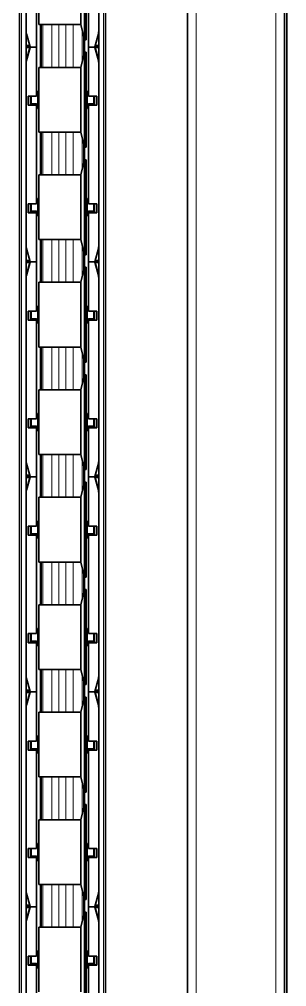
# Model space of a CAD drawing. Header units: inches. Extents: x 185496 to 352137, y 107182 to 179410.
# Drawn here: x 236297.7 to 236421.7, y 164242.8 to 164691.1 of the extents above; entities that cross this region are included whole.
import ezdxf

# ---------------------------------------------------------------- set-up
doc = ezdxf.new("R2010")
doc.units = ezdxf.units.IN
doc.header["$MEASUREMENT"] = 0

# ---------------------------------------------------------------- blocks, each defined once
blk = doc.blocks.new('liaojia')
at = {"color": 7, "lineweight": 35}
for p, q in [((799085.27, -280753.72), (799085.27, -279353.72)), ((799086.27, -280753.72), (799086.27, -279353.72)), ((799131.27, -280708.72), (799131.27, -279448.77)), ((799169.27, -280642.43), (799169.27, -279446.99)), ((799209.27, -280642.43), (799209.27, -279446.99)), ((799169.27, -280642.59), (799169.27, -279449.31)), ((799172.47, -280642.36), (799172.47, -279465.13))]:
    blk.add_line(p, q, dxfattribs=at)
at = {"color": 7, "lineweight": 13}
for p, q in [((799090.27, -280708.72), (799090.27, -279444.77)), ((799127.27, -280708.72), (799127.27, -279448.77)), ((799206.27, -280642.34), (799206.27, -279446.91)), ((799208.27, -280642.34), (799208.27, -279446.91)), ((799170.27, -280642.34), (799170.27, -279465.13)), ((799172.27, -280642.34), (799172.27, -279465.13))]:
    blk.add_line(p, q, dxfattribs=at)
at = {"color": 7, "lineweight": 35, "ltscale": 0.212965}
for p, q in [((799172.47, -279752.99), (799172.47, -279838.17)), ((799206.07, -279838.17), (799206.07, -279752.99)), ((799172.47, -279852.6), (799172.47, -279937.79)), ((799206.07, -279937.79), (799206.07, -279852.6)), ((799172.47, -279952.22), (799172.47, -280037.41)), ((799206.07, -280037.41), (799206.07, -279952.22)), ((799172.47, -280051.84), (799172.47, -280137.03)), ((799206.07, -280137.03), (799206.07, -280051.84)), ((799172.47, -280151.46), (799172.47, -280236.65)), ((799206.07, -280236.65), (799206.07, -280151.46)), ((799172.47, -280251.08), (799172.47, -280336.27)), ((799206.07, -280336.27), (799206.07, -280251.08))]:
    blk.add_line(p, q, dxfattribs=at)
at = {"color": 7, "lineweight": 35, "ltscale": 0.114064}
for p, q in [((799177.27, -279772.77), (799177.27, -279818.39)), ((799201.27, -279818.39), (799201.27, -279772.77)), ((799177.27, -279872.38), (799177.27, -279918.01)), ((799201.27, -279918.01), (799201.27, -279872.38)), ((799177.27, -279972), (799177.27, -280017.63)), ((799201.27, -280017.63), (799201.27, -279972)), ((799177.27, -280071.62), (799177.27, -280117.25)), ((799201.27, -280117.25), (799201.27, -280071.62)), ((799177.27, -280171.24), (799177.27, -280216.87)), ((799201.27, -280216.87), (799201.27, -280171.24))]:
    blk.add_line(p, q, dxfattribs=at)
at = {"color": 7, "lineweight": 35, "ltscale": 0.050206}
for p, q in [((799178.27, -279798.96), (799178.27, -279819.04)), ((799179.07, -279798.96), (799179.07, -279819.04)), ((799178.27, -279848.77), (799178.27, -279868.85)), ((799179.07, -279848.77), (799179.07, -279868.85)), ((799178.27, -279898.58), (799178.27, -279918.66)), ((799179.07, -279898.58), (799179.07, -279918.66)), ((799178.27, -279948.39), (799178.27, -279968.47)), ((799179.07, -279948.39), (799179.07, -279968.47)), ((799178.27, -279998.2), (799178.27, -280018.28)), ((799179.07, -279998.2), (799179.07, -280018.28)), ((799178.27, -280097.82), (799178.27, -280117.9)), ((799179.07, -280097.82), (799179.07, -280117.9)), ((799178.27, -280197.44), (799178.27, -280217.52)), ((799179.07, -280197.44), (799179.07, -280217.52))]:
    blk.add_line(p, q, dxfattribs=at)
at = {"color": 7, "lineweight": 35, "ltscale": 0.034232}
for p, q in [((799180.82, -279805.96), (799180.82, -279819.65)), ((799200.27, -279819.65), (799200.27, -279805.96)), ((799180.82, -279855.77), (799180.82, -279869.46)), ((799200.27, -279869.46), (799200.27, -279855.77)), ((799180.82, -279905.58), (799180.82, -279919.27)), ((799200.27, -279919.27), (799200.27, -279905.58)), ((799180.82, -279955.39), (799180.82, -279969.08)), ((799200.27, -279955.39), (799200.27, -279969.08)), ((799180.82, -280005.2), (799180.82, -280018.89)), ((799200.27, -280005.2), (799200.27, -280018.89)), ((799180.82, -280055.01), (799180.82, -280068.7)), ((799200.27, -280055.01), (799200.27, -280068.7)), ((799180.82, -280104.82), (799180.82, -280118.51)), ((799200.27, -280104.82), (799200.27, -280118.51)), ((799180.82, -280154.63), (799180.82, -280168.32)), ((799200.27, -280154.63), (799200.27, -280168.32)), ((799180.82, -280204.44), (799180.82, -280218.13)), ((799200.27, -280204.44), (799200.27, -280218.13)), ((799180.82, -280254.25), (799180.82, -280267.94)), ((799200.27, -280254.25), (799200.27, -280267.94))]:
    blk.add_line(p, q, dxfattribs=at)
at = {"color": 7, "lineweight": 35, "ltscale": 0.01046}
for p, q in [((799173.31, -279822.57), (799173.31, -279818.39)), ((799205.24, -279818.39), (799205.24, -279822.57)), ((799173.31, -279872.38), (799173.31, -279868.2)), ((799205.24, -279868.2), (799205.24, -279872.38)), ((799173.31, -279922.19), (799173.31, -279918.01)), ((799205.24, -279918.01), (799205.24, -279922.19)), ((799173.31, -279972), (799173.31, -279967.82)), ((799205.24, -279967.82), (799205.24, -279972)), ((799173.31, -280021.81), (799173.31, -280017.63)), ((799205.24, -280017.63), (799205.24, -280021.81)), ((799173.31, -280071.62), (799173.31, -280067.44)), ((799205.24, -280067.44), (799205.24, -280071.62)), ((799173.31, -280121.43), (799173.31, -280117.25)), ((799205.24, -280117.25), (799205.24, -280121.43)), ((799173.31, -280171.24), (799173.31, -280167.06)), ((799205.24, -280167.06), (799205.24, -280171.24)), ((799173.31, -280221.05), (799173.31, -280216.87)), ((799205.24, -280216.87), (799205.24, -280221.05))]:
    blk.add_line(p, q, dxfattribs=at)
at = {"color": 7, "lineweight": 35, "ltscale": 0.009914}
for p, q in [((799173.31, -279818.39), (799177.27, -279818.39)), ((799201.27, -279818.39), (799205.24, -279818.39)), ((799177.27, -279822.57), (799173.31, -279822.57)), ((799205.24, -279822.57), (799201.27, -279822.57)), ((799173.31, -279868.2), (799177.27, -279868.2)), ((799201.27, -279868.2), (799205.24, -279868.2)), ((799177.27, -279872.38), (799173.31, -279872.38)), ((799205.24, -279872.38), (799201.27, -279872.38)), ((799173.31, -279918.01), (799177.27, -279918.01)), ((799201.27, -279918.01), (799205.24, -279918.01)), ((799177.27, -279922.19), (799173.31, -279922.19)), ((799205.24, -279922.19), (799201.27, -279922.19)), ((799173.31, -279967.82), (799177.27, -279967.82)), ((799201.27, -279967.82), (799205.24, -279967.82)), ((799177.27, -279972), (799173.31, -279972)), ((799205.24, -279972), (799201.27, -279972)), ((799173.31, -280017.63), (799177.27, -280017.63)), ((799201.27, -280017.63), (799205.24, -280017.63)), ((799177.27, -280021.81), (799173.31, -280021.81)), ((799205.24, -280021.81), (799201.27, -280021.81)), ((799173.31, -280067.44), (799177.27, -280067.44)), ((799201.27, -280067.44), (799205.24, -280067.44)), ((799177.27, -280071.62), (799173.31, -280071.62)), ((799205.24, -280071.62), (799201.27, -280071.62)), ((799173.31, -280117.25), (799177.27, -280117.25)), ((799177.27, -280121.43), (799173.31, -280121.43)), ((799201.27, -280117.25), (799205.24, -280117.25)), ((799205.24, -280121.43), (799201.27, -280121.43)), ((799173.31, -280167.06), (799177.27, -280167.06)), ((799201.27, -280167.06), (799205.24, -280167.06)), ((799177.27, -280171.24), (799173.31, -280171.24)), ((799205.24, -280171.24), (799201.27, -280171.24)), ((799173.31, -280216.87), (799177.27, -280216.87)), ((799201.27, -280216.87), (799205.24, -280216.87)), ((799177.27, -280221.05), (799173.31, -280221.05)), ((799205.24, -280221.05), (799201.27, -280221.05))]:
    blk.add_line(p, q, dxfattribs=at)
at = {"color": 7, "lineweight": 35, "ltscale": 0.002965}
for p, q in [((799174.47, -279818.61), (799173.31, -279818.39)), ((799205.24, -279818.39), (799204.07, -279818.61)), ((799174.47, -279868.42), (799173.31, -279868.2)), ((799205.24, -279868.2), (799204.07, -279868.42)), ((799174.47, -279918.23), (799173.31, -279918.01)), ((799205.24, -279918.01), (799204.07, -279918.23)), ((799174.47, -279968.04), (799173.31, -279967.82)), ((799205.24, -279967.82), (799204.07, -279968.04)), ((799174.47, -280017.85), (799173.31, -280017.63)), ((799205.24, -280017.63), (799204.07, -280017.85)), ((799174.47, -280067.66), (799173.31, -280067.44)), ((799205.24, -280067.44), (799204.07, -280067.66)), ((799174.47, -280117.47), (799173.31, -280117.25)), ((799205.24, -280117.25), (799204.07, -280117.47)), ((799174.47, -280167.28), (799173.31, -280167.06)), ((799205.24, -280167.06), (799204.07, -280167.28)), ((799174.47, -280217.09), (799173.31, -280216.87)), ((799205.24, -280216.87), (799204.07, -280217.09))]:
    blk.add_line(p, q, dxfattribs=at)
at = {"color": 7, "lineweight": 35, "ltscale": 0.009915}
for p, q in [((799174.47, -279818.61), (799174.47, -279822.57)), ((799204.07, -279822.57), (799204.07, -279818.61)), ((799174.47, -279872.38), (799174.47, -279868.42)), ((799204.07, -279868.42), (799204.07, -279872.38)), ((799174.47, -279918.23), (799174.47, -279922.19)), ((799204.07, -279922.19), (799204.07, -279918.23)), ((799174.47, -279972), (799174.47, -279968.04)), ((799204.07, -279968.04), (799204.07, -279972)), ((799174.47, -280017.85), (799174.47, -280021.81)), ((799204.07, -280021.81), (799204.07, -280017.85)), ((799174.47, -280071.62), (799174.47, -280067.66)), ((799204.07, -280067.66), (799204.07, -280071.62)), ((799174.47, -280117.47), (799174.47, -280121.43)), ((799204.07, -280121.43), (799204.07, -280117.47)), ((799174.47, -280171.24), (799174.47, -280167.28)), ((799204.07, -280167.28), (799204.07, -280171.24)), ((799174.47, -280217.09), (799174.47, -280221.05)), ((799204.07, -280221.05), (799204.07, -280217.09))]:
    blk.add_line(p, q, dxfattribs=at)
at = {"color": 7, "lineweight": 35, "ltscale": 0.007}
for p, q in [((799174.47, -279818.61), (799177.27, -279818.61)), ((799201.27, -279818.61), (799204.07, -279818.61)), ((799174.47, -279868.42), (799177.27, -279868.42)), ((799204.07, -279868.42), (799201.27, -279868.42)), ((799174.47, -279918.23), (799177.27, -279918.23)), ((799201.27, -279918.23), (799204.07, -279918.23)), ((799174.47, -279968.04), (799177.27, -279968.04)), ((799204.07, -279968.04), (799201.27, -279968.04)), ((799174.47, -280017.85), (799177.27, -280017.85)), ((799201.27, -280017.85), (799204.07, -280017.85)), ((799174.47, -280067.66), (799177.27, -280067.66)), ((799204.07, -280067.66), (799201.27, -280067.66)), ((799174.47, -280117.47), (799177.27, -280117.47)), ((799201.27, -280117.47), (799204.07, -280117.47)), ((799174.47, -280167.28), (799177.27, -280167.28)), ((799204.07, -280167.28), (799201.27, -280167.28)), ((799174.47, -280217.09), (799177.27, -280217.09)), ((799201.27, -280217.09), (799204.07, -280217.09))]:
    blk.add_line(p, q, dxfattribs=at)
at = {"color": 7, "lineweight": 35, "ltscale": 0.000749969}
for p, q in [((799174.77, -279819.07), (799174.47, -279819.07)), ((799204.07, -279819.07), (799203.77, -279819.07)), ((799174.47, -279868.88), (799174.77, -279868.88)), ((799203.77, -279868.88), (799204.07, -279868.88)), ((799174.77, -279918.69), (799174.47, -279918.69)), ((799204.07, -279918.69), (799203.77, -279918.69)), ((799174.47, -279968.5), (799174.77, -279968.5)), ((799203.77, -279968.5), (799204.07, -279968.5)), ((799174.77, -280018.31), (799174.47, -280018.31)), ((799204.07, -280018.31), (799203.77, -280018.31)), ((799174.47, -280068.12), (799174.77, -280068.12)), ((799203.77, -280068.12), (799204.07, -280068.12)), ((799174.77, -280117.93), (799174.47, -280117.93)), ((799204.07, -280117.93), (799203.77, -280117.93)), ((799174.47, -280167.74), (799174.77, -280167.74)), ((799203.77, -280167.74), (799204.07, -280167.74)), ((799174.77, -280217.55), (799174.47, -280217.55)), ((799204.07, -280217.55), (799203.77, -280217.55))]:
    blk.add_line(p, q, dxfattribs=at)
at = {"color": 7, "lineweight": 35, "ltscale": 0.00625}
for p, q in [((799177.27, -279819.07), (799174.77, -279819.07)), ((799203.77, -279819.07), (799201.27, -279819.07)), ((799177.27, -279868.88), (799174.77, -279868.88)), ((799203.77, -279868.88), (799201.27, -279868.88)), ((799177.27, -279918.69), (799174.77, -279918.69)), ((799203.77, -279918.69), (799201.27, -279918.69)), ((799177.27, -279968.5), (799174.77, -279968.5)), ((799203.77, -279968.5), (799201.27, -279968.5)), ((799177.27, -280018.31), (799174.77, -280018.31)), ((799203.77, -280018.31), (799201.27, -280018.31)), ((799177.27, -280068.12), (799174.77, -280068.12)), ((799203.77, -280068.12), (799201.27, -280068.12)), ((799177.27, -280117.93), (799174.77, -280117.93)), ((799203.77, -280117.93), (799201.27, -280117.93)), ((799177.27, -280167.74), (799174.77, -280167.74)), ((799203.77, -280167.74), (799201.27, -280167.74)), ((799177.27, -280217.55), (799174.77, -280217.55)), ((799203.77, -280217.55), (799201.27, -280217.55))]:
    blk.add_line(p, q, dxfattribs=at)
at = {"color": 7, "lineweight": 35, "ltscale": 0.004288}
for p, q in [((799174.77, -279820.78), (799174.77, -279819.07)), ((799203.77, -279819.07), (799203.77, -279820.78))]:
    blk.add_line(p, q, dxfattribs=at)
at = {"color": 7, "lineweight": 35, "ltscale": 0.004478}
for p, q in [((799174.77, -279822.57), (799174.77, -279820.78)), ((799203.77, -279820.78), (799203.77, -279822.57)), ((799174.77, -279872.38), (799174.77, -279870.59)), ((799203.77, -279870.59), (799203.77, -279872.38)), ((799174.77, -279922.19), (799174.77, -279920.4)), ((799203.77, -279920.4), (799203.77, -279922.19)), ((799174.77, -279972), (799174.77, -279970.21)), ((799203.77, -279970.21), (799203.77, -279972)), ((799174.77, -280021.81), (799174.77, -280020.02)), ((799203.77, -280020.02), (799203.77, -280021.81)), ((799174.77, -280071.62), (799174.77, -280069.83)), ((799203.77, -280069.83), (799203.77, -280071.62)), ((799174.77, -280121.43), (799174.77, -280119.64)), ((799203.77, -280119.64), (799203.77, -280121.43)), ((799174.77, -280171.24), (799174.77, -280169.45)), ((799203.77, -280169.45), (799203.77, -280171.24)), ((799174.77, -280221.05), (799174.77, -280219.26)), ((799203.77, -280219.26), (799203.77, -280221.05))]:
    blk.add_line(p, q, dxfattribs=at)
at = {"color": 7, "lineweight": 35, "ltscale": 0.000555038}
for p, q in [((799177.27, -279818.39), (799177.27, -279818.61)), ((799201.27, -279818.61), (799201.27, -279818.39))]:
    blk.add_line(p, q, dxfattribs=at)
at = {"color": 7, "lineweight": 35, "ltscale": 0.001138}
for p, q in [((799177.27, -279818.61), (799177.27, -279819.07)), ((799201.27, -279819.07), (799201.27, -279818.61)), ((799177.27, -279868.42), (799177.27, -279868.88)), ((799201.27, -279868.88), (799201.27, -279868.42)), ((799177.27, -279918.23), (799177.27, -279918.69)), ((799201.27, -279918.69), (799201.27, -279918.23)), ((799177.27, -279968.04), (799177.27, -279968.5)), ((799201.27, -279968.5), (799201.27, -279968.04)), ((799177.27, -280017.85), (799177.27, -280018.31)), ((799201.27, -280018.31), (799201.27, -280017.85)), ((799177.27, -280067.66), (799177.27, -280068.12)), ((799201.27, -280068.12), (799201.27, -280067.66)), ((799177.27, -280117.47), (799177.27, -280117.93)), ((799201.27, -280117.93), (799201.27, -280117.47)), ((799177.27, -280167.28), (799177.27, -280167.74)), ((799201.27, -280167.74), (799201.27, -280167.28)), ((799177.27, -280217.09), (799177.27, -280217.55)), ((799201.27, -280217.55), (799201.27, -280217.09))]:
    blk.add_line(p, q, dxfattribs=at)
at = {"color": 7, "lineweight": 35, "ltscale": 0.00125}
for p, q in [((799177.27, -279818.96), (799177.77, -279818.96)), ((799177.77, -279816.96), (799178.27, -279816.96)), ((799200.27, -279816.96), (799200.77, -279816.96)), ((799200.77, -279818.96), (799201.27, -279818.96)), ((799177.27, -279822.96), (799177.77, -279822.96)), ((799177.77, -279824.96), (799178.27, -279824.96)), ((799200.27, -279824.96), (799200.77, -279824.96)), ((799200.77, -279822.96), (799201.27, -279822.96)), ((799177.27, -279868.77), (799177.77, -279868.77)), ((799177.77, -279866.77), (799178.27, -279866.77)), ((799200.27, -279866.77), (799200.77, -279866.77)), ((799200.77, -279868.77), (799201.27, -279868.77)), ((799177.27, -279872.77), (799177.77, -279872.77)), ((799177.77, -279874.77), (799178.27, -279874.77)), ((799200.27, -279874.77), (799200.77, -279874.77)), ((799200.77, -279872.77), (799201.27, -279872.77)), ((799177.27, -279918.58), (799177.77, -279918.58)), ((799177.77, -279916.58), (799178.27, -279916.58)), ((799200.27, -279916.58), (799200.77, -279916.58)), ((799200.77, -279918.58), (799201.27, -279918.58)), ((799177.27, -279922.58), (799177.77, -279922.58)), ((799200.77, -279922.58), (799201.27, -279922.58)), ((799177.77, -279924.58), (799178.27, -279924.58)), ((799200.27, -279924.58), (799200.77, -279924.58)), ((799177.27, -279968.39), (799177.77, -279968.39)), ((799177.77, -279966.39), (799178.27, -279966.39)), ((799200.27, -279966.39), (799200.77, -279966.39)), ((799200.77, -279968.39), (799201.27, -279968.39)), ((799177.27, -279972.39), (799177.77, -279972.39)), ((799200.77, -279972.39), (799201.27, -279972.39)), ((799177.77, -279974.39), (799178.27, -279974.39)), ((799200.27, -279974.39), (799200.77, -279974.39)), ((799177.27, -280018.2), (799177.77, -280018.2)), ((799177.77, -280016.2), (799178.27, -280016.2)), ((799200.27, -280016.2), (799200.77, -280016.2)), ((799200.77, -280018.2), (799201.27, -280018.2)), ((799177.27, -280022.2), (799177.77, -280022.2)), ((799200.77, -280022.2), (799201.27, -280022.2)), ((799177.77, -280024.2), (799178.27, -280024.2)), ((799200.27, -280024.2), (799200.77, -280024.2)), ((799177.77, -280066.01), (799178.27, -280066.01)), ((799200.27, -280066.01), (799200.77, -280066.01)), ((799177.27, -280068.01), (799177.77, -280068.01)), ((799177.27, -280072.01), (799177.77, -280072.01)), ((799200.77, -280068.01), (799201.27, -280068.01)), ((799200.77, -280072.01), (799201.27, -280072.01)), ((799177.77, -280074.01), (799178.27, -280074.01)), ((799200.27, -280074.01), (799200.77, -280074.01)), ((799177.77, -280115.82), (799178.27, -280115.82)), ((799200.27, -280115.82), (799200.77, -280115.82)), ((799177.27, -280117.82), (799177.77, -280117.82)), ((799200.77, -280117.82), (799201.27, -280117.82)), ((799177.27, -280121.82), (799177.77, -280121.82)), ((799177.77, -280123.82), (799178.27, -280123.82)), ((799200.27, -280123.82), (799200.77, -280123.82)), ((799200.77, -280121.82), (799201.27, -280121.82)), ((799177.77, -280165.63), (799178.27, -280165.63)), ((799200.27, -280165.63), (799200.77, -280165.63)), ((799177.27, -280167.63), (799177.77, -280167.63)), ((799200.77, -280167.63), (799201.27, -280167.63)), ((799177.27, -280171.63), (799177.77, -280171.63)), ((799177.77, -280173.63), (799178.27, -280173.63)), ((799200.27, -280173.63), (799200.77, -280173.63)), ((799200.77, -280171.63), (799201.27, -280171.63)), ((799177.77, -280215.44), (799178.27, -280215.44)), ((799200.27, -280215.44), (799200.77, -280215.44)), ((799177.27, -280217.44), (799177.77, -280217.44)), ((799200.77, -280217.44), (799201.27, -280217.44)), ((799177.27, -280221.44), (799177.77, -280221.44)), ((799177.77, -280223.44), (799178.27, -280223.44)), ((799200.27, -280223.44), (799200.77, -280223.44)), ((799200.77, -280221.44), (799201.27, -280221.44))]:
    blk.add_line(p, q, dxfattribs=at)
at = {"color": 7, "lineweight": 35, "ltscale": 0.009129}
for p, q in [((799177.77, -279820.61), (799177.77, -279816.96)), ((799200.77, -279816.96), (799200.77, -279820.61)), ((799177.77, -280019.85), (799177.77, -280016.2)), ((799200.77, -280016.2), (799200.77, -280019.85)), ((799177.77, -280219.09), (799177.77, -280215.44)), ((799200.77, -280215.44), (799200.77, -280219.09))]:
    blk.add_line(p, q, dxfattribs=at)
at = {"color": 7, "lineweight": 35, "ltscale": 0.010872}
for p, q in [((799177.77, -279824.96), (799177.77, -279820.61)), ((799200.77, -279820.61), (799200.77, -279824.96)), ((799177.77, -279870.42), (799177.77, -279874.77)), ((799200.77, -279874.77), (799200.77, -279870.42)), ((799177.77, -279924.58), (799177.77, -279920.23)), ((799200.77, -279920.23), (799200.77, -279924.58)), ((799177.77, -279970.04), (799177.77, -279974.39)), ((799200.77, -279974.39), (799200.77, -279970.04)), ((799177.77, -280024.2), (799177.77, -280019.85)), ((799200.77, -280019.85), (799200.77, -280024.2)), ((799177.77, -280069.66), (799177.77, -280074.01)), ((799200.77, -280074.01), (799200.77, -280069.66)), ((799177.77, -280123.82), (799177.77, -280119.47)), ((799200.77, -280119.47), (799200.77, -280123.82)), ((799177.77, -280169.28), (799177.77, -280173.63)), ((799200.77, -280173.63), (799200.77, -280169.28)), ((799177.77, -280223.44), (799177.77, -280219.09)), ((799200.77, -280219.09), (799200.77, -280223.44))]:
    blk.add_line(p, q, dxfattribs=at)
at = {"color": 7, "lineweight": 35, "ltscale": 0.059793}
for p, q in [((799178.27, -279819.04), (799178.27, -279842.96)), ((799179.07, -279819.04), (799179.07, -279842.96)), ((799178.27, -279868.85), (799178.27, -279892.77)), ((799179.07, -279868.85), (799179.07, -279892.77)), ((799178.27, -279918.66), (799178.27, -279942.58)), ((799179.07, -279918.66), (799179.07, -279942.58)), ((799178.27, -279968.47), (799178.27, -279992.39)), ((799179.07, -279968.47), (799179.07, -279992.39)), ((799178.27, -280068.09), (799178.27, -280092.01)), ((799179.07, -280068.09), (799179.07, -280092.01)), ((799178.27, -280167.71), (799178.27, -280191.63)), ((799179.07, -280167.71), (799179.07, -280191.63))]:
    blk.add_line(p, q, dxfattribs=at)
at = {"color": 7, "lineweight": 35, "ltscale": 0.040768}
for p, q in [((799180.82, -279819.65), (799180.82, -279835.96)), ((799200.27, -279835.96), (799200.27, -279819.65)), ((799180.82, -279869.46), (799180.82, -279885.77)), ((799200.27, -279885.77), (799200.27, -279869.46)), ((799180.82, -279919.27), (799180.82, -279935.58)), ((799200.27, -279935.58), (799200.27, -279919.27)), ((799180.82, -279969.08), (799180.82, -279985.39)), ((799200.27, -279985.39), (799200.27, -279969.08)), ((799180.82, -280018.89), (799180.82, -280035.2)), ((799200.27, -280035.2), (799200.27, -280018.89)), ((799180.82, -280068.7), (799180.82, -280085.01)), ((799200.27, -280085.01), (799200.27, -280068.7)), ((799180.82, -280118.51), (799180.82, -280134.82)), ((799200.27, -280134.82), (799200.27, -280118.51)), ((799180.82, -280168.32), (799180.82, -280184.63)), ((799200.27, -280184.63), (799200.27, -280168.32)), ((799180.82, -280218.13), (799180.82, -280234.44)), ((799200.27, -280234.44), (799200.27, -280218.13))]:
    blk.add_line(p, q, dxfattribs=at)
at = {"color": 7, "lineweight": 35, "ltscale": 0.057032}
for p, q in [((799177.27, -279822.57), (799177.27, -279845.39)), ((799201.27, -279845.39), (799201.27, -279822.57)), ((799177.27, -279845.39), (799177.27, -279868.2)), ((799201.27, -279868.2), (799201.27, -279845.39)), ((799177.27, -279922.19), (799177.27, -279945.01)), ((799201.27, -279945.01), (799201.27, -279922.19)), ((799177.27, -279945.01), (799177.27, -279967.82)), ((799201.27, -279967.82), (799201.27, -279945.01)), ((799177.27, -280021.81), (799177.27, -280044.63)), ((799201.27, -280044.63), (799201.27, -280021.81)), ((799177.27, -280044.63), (799177.27, -280067.44)), ((799201.27, -280067.44), (799201.27, -280044.63)), ((799177.27, -280121.43), (799177.27, -280144.25)), ((799201.27, -280144.25), (799201.27, -280121.43)), ((799177.27, -280144.25), (799177.27, -280167.06)), ((799201.27, -280167.06), (799201.27, -280144.25)), ((799177.27, -280221.05), (799177.27, -280243.87)), ((799201.27, -280243.87), (799201.27, -280221.05)), ((799177.27, -280243.87), (799177.27, -280266.68)), ((799201.27, -280266.68), (799201.27, -280243.87))]:
    blk.add_line(p, q, dxfattribs=at)
at = {"color": 7, "lineweight": 35, "ltscale": 3.43323e-05}
for p, q in [((799172.47, -279838.17), (799172.47, -279838.18)), ((799172.47, -279937.79), (799172.47, -279937.8)), ((799172.47, -280037.41), (799172.47, -280037.42)), ((799172.47, -280137.03), (799172.47, -280137.04)), ((799172.47, -280236.65), (799172.47, -280236.66))]:
    blk.add_line(p, q, dxfattribs=at)
at = {"color": 7, "lineweight": 35, "ltscale": 0.018036}
for p, q in [((799180.82, -279835.96), (799179.07, -279842.96)), ((799180.82, -279855.77), (799179.07, -279848.77)), ((799180.82, -279885.77), (799179.07, -279892.77)), ((799180.82, -279905.58), (799179.07, -279898.58)), ((799180.82, -279935.58), (799179.07, -279942.58)), ((799180.82, -279955.39), (799179.07, -279948.39)), ((799180.82, -279985.39), (799179.07, -279992.39)), ((799180.82, -280005.2), (799179.07, -279998.2)), ((799180.82, -280035.2), (799179.07, -280042.2)), ((799180.82, -280055.01), (799179.07, -280048.01)), ((799180.82, -280085.01), (799179.07, -280092.01)), ((799180.82, -280104.82), (799179.07, -280097.82)), ((799180.82, -280134.82), (799179.07, -280141.82)), ((799180.82, -280154.63), (799179.07, -280147.63)), ((799180.82, -280184.63), (799179.07, -280191.63)), ((799180.82, -280204.44), (799179.07, -280197.44)), ((799180.82, -280234.44), (799179.07, -280241.44)), ((799180.82, -280254.25), (799179.07, -280247.25))]:
    blk.add_line(p, q, dxfattribs=at)
at = {"color": 7, "lineweight": 13, "ltscale": 0.036824}
for p, q in [((799180.19, -279853.23), (799180.19, -279838.5)), ((799180.19, -279903.04), (799180.19, -279888.31)), ((799180.19, -279952.85), (799180.19, -279938.12)), ((799180.19, -280002.66), (799180.19, -279987.93)), ((799180.19, -280052.47), (799180.19, -280037.74)), ((799180.19, -280102.28), (799180.19, -280087.55)), ((799180.19, -280152.09), (799180.19, -280137.36)), ((799180.19, -280201.9), (799180.19, -280187.17)), ((799180.19, -280251.71), (799180.19, -280236.98))]:
    blk.add_line(p, q, dxfattribs=at)
at = {"color": 7, "lineweight": 35, "ltscale": 0.048637}
for p, q in [((799180.82, -279835.96), (799200.27, -279835.96)), ((799180.82, -279855.77), (799200.27, -279855.77)), ((799180.82, -279885.77), (799200.27, -279885.77)), ((799180.82, -279905.58), (799200.27, -279905.58)), ((799180.82, -279935.58), (799200.27, -279935.58)), ((799180.82, -279955.39), (799200.27, -279955.39)), ((799180.82, -279985.39), (799200.27, -279985.39)), ((799180.82, -280005.2), (799200.27, -280005.2)), ((799180.82, -280035.2), (799200.27, -280035.2)), ((799180.82, -280055.01), (799200.27, -280055.01)), ((799180.82, -280085.01), (799200.27, -280085.01)), ((799180.82, -280104.82), (799200.27, -280104.82)), ((799180.82, -280134.82), (799200.27, -280134.82)), ((799180.82, -280154.63), (799200.27, -280154.63)), ((799180.82, -280184.63), (799200.27, -280184.63)), ((799180.82, -280204.44), (799200.27, -280204.44)), ((799180.82, -280234.44), (799200.27, -280234.44)), ((799180.82, -280254.25), (799200.27, -280254.25))]:
    blk.add_line(p, q, dxfattribs=at)
at = {"color": 7, "lineweight": 13, "ltscale": 0.049524}
for p, q in [((799184.31, -279855.77), (799184.31, -279835.96)), ((799187.67, -279855.77), (799187.67, -279835.96)), ((799190.88, -279855.77), (799190.88, -279835.96)), ((799194.24, -279855.77), (799194.24, -279835.96)), ((799198.36, -279855.77), (799198.36, -279835.96)), ((799199.67, -279855.77), (799199.67, -279835.96)), ((799184.31, -279905.58), (799184.31, -279885.77)), ((799187.67, -279905.58), (799187.67, -279885.77)), ((799190.88, -279905.58), (799190.88, -279885.77)), ((799194.24, -279905.58), (799194.24, -279885.77)), ((799198.36, -279905.58), (799198.36, -279885.77)), ((799199.67, -279905.58), (799199.67, -279885.77)), ((799184.31, -279955.39), (799184.31, -279935.58)), ((799187.67, -279955.39), (799187.67, -279935.58)), ((799190.88, -279955.39), (799190.88, -279935.58)), ((799194.24, -279955.39), (799194.24, -279935.58)), ((799198.36, -279955.39), (799198.36, -279935.58)), ((799199.67, -279955.39), (799199.67, -279935.58)), ((799184.31, -280005.2), (799184.31, -279985.39)), ((799187.67, -280005.2), (799187.67, -279985.39)), ((799190.88, -280005.2), (799190.88, -279985.39)), ((799194.24, -280005.2), (799194.24, -279985.39)), ((799198.36, -280005.2), (799198.36, -279985.39)), ((799199.67, -280005.2), (799199.67, -279985.39)), ((799184.31, -280055.01), (799184.31, -280035.2)), ((799187.67, -280055.01), (799187.67, -280035.2)), ((799190.88, -280055.01), (799190.88, -280035.2)), ((799194.24, -280055.01), (799194.24, -280035.2)), ((799198.36, -280055.01), (799198.36, -280035.2)), ((799199.67, -280055.01), (799199.67, -280035.2)), ((799184.31, -280104.82), (799184.31, -280085.01)), ((799187.67, -280104.82), (799187.67, -280085.01)), ((799190.88, -280104.82), (799190.88, -280085.01)), ((799194.24, -280104.82), (799194.24, -280085.01)), ((799198.36, -280104.82), (799198.36, -280085.01)), ((799199.67, -280104.82), (799199.67, -280085.01)), ((799184.31, -280154.63), (799184.31, -280134.82)), ((799187.67, -280154.63), (799187.67, -280134.82)), ((799190.88, -280154.63), (799190.88, -280134.82)), ((799194.24, -280154.63), (799194.24, -280134.82)), ((799198.36, -280154.63), (799198.36, -280134.82)), ((799199.67, -280154.63), (799199.67, -280134.82)), ((799184.31, -280204.44), (799184.31, -280184.63)), ((799187.67, -280204.44), (799187.67, -280184.63)), ((799190.88, -280204.44), (799190.88, -280184.63)), ((799194.24, -280204.44), (799194.24, -280184.63)), ((799198.36, -280204.44), (799198.36, -280184.63)), ((799199.67, -280204.44), (799199.67, -280184.63)), ((799184.31, -280254.25), (799184.31, -280234.44)), ((799187.67, -280254.25), (799187.67, -280234.44)), ((799190.88, -280254.25), (799190.88, -280234.44)), ((799194.24, -280254.25), (799194.24, -280234.44)), ((799198.36, -280254.25), (799198.36, -280234.44)), ((799199.67, -280254.25), (799199.67, -280234.44))]:
    blk.add_line(p, q, dxfattribs=at)
at = {"color": 7, "lineweight": 35, "ltscale": 0.049524}
for p, q in [((799199.17, -279855.77), (799199.17, -279835.96)), ((799199.17, -279905.58), (799199.17, -279885.77)), ((799199.17, -279955.39), (799199.17, -279935.58)), ((799199.17, -280005.2), (799199.17, -279985.39)), ((799199.17, -280055.01), (799199.17, -280035.2)), ((799199.17, -280104.82), (799199.17, -280085.01)), ((799199.17, -280154.63), (799199.17, -280134.82)), ((799199.17, -280204.44), (799199.17, -280184.63)), ((799199.17, -280254.25), (799199.17, -280234.44))]:
    blk.add_line(p, q, dxfattribs=at)
at = {"color": 7, "lineweight": 35, "ltscale": 0.000675201}
blk.add_line((799206.07, -279838.44), (799206.07, -279838.17), dxfattribs=at)
at = {"color": 7, "lineweight": 35, "ltscale": 0.03606}
for p, q in [((799206.07, -279852.6), (799206.07, -279838.18)), ((799206.07, -279952.22), (799206.07, -279937.8))]:
    blk.add_line(p, q, dxfattribs=at)
at = {"color": 7, "lineweight": 35, "ltscale": 0.015631}
for p, q in [((799172.61, -279839.2), (799174.23, -279845.24)), ((799204.31, -279845.24), (799205.94, -279839.2)), ((799174.23, -279845.54), (799172.61, -279851.57)), ((799205.94, -279851.57), (799204.31, -279845.54)), ((799172.61, -279938.82), (799174.23, -279944.86)), ((799204.31, -279944.86), (799205.94, -279938.82)), ((799174.23, -279945.15), (799172.61, -279951.19)), ((799205.94, -279951.19), (799204.31, -279945.15)), ((799172.61, -280038.44), (799174.23, -280044.48)), ((799204.31, -280044.48), (799205.94, -280038.44)), ((799174.23, -280044.77), (799172.61, -280050.81)), ((799205.94, -280050.81), (799204.31, -280044.77)), ((799172.61, -280138.06), (799174.23, -280144.1)), ((799204.31, -280144.1), (799205.94, -280138.06)), ((799174.23, -280144.39), (799172.61, -280150.43)), ((799205.94, -280150.43), (799204.31, -280144.39)), ((799172.61, -280237.68), (799174.23, -280243.72)), ((799204.31, -280243.72), (799205.94, -280237.68)), ((799174.23, -280244.01), (799172.61, -280250.05)), ((799205.94, -280250.05), (799204.31, -280244.01))]:
    blk.add_line(p, q, dxfattribs=at)
at = {"color": 7, "lineweight": 13, "ltscale": 0.000675201}
for p, q in [((799172.61, -279839.47), (799172.61, -279839.2)), ((799205.94, -279839.2), (799205.94, -279839.47))]:
    blk.add_line(p, q, dxfattribs=at)
at = {"color": 7, "lineweight": 35, "ltscale": 0.014724}
for p, q in [((799174.14, -279845.16), (799172.61, -279839.47)), ((799205.94, -279839.47), (799204.41, -279845.16)), ((799174.14, -279944.78), (799172.61, -279939.09)), ((799205.94, -279939.09), (799204.41, -279944.78)), ((799174.14, -280044.4), (799172.61, -280038.71)), ((799174.14, -280144.02), (799172.61, -280138.33)), ((799174.14, -280243.64), (799172.61, -280237.95)), ((799205.94, -280237.95), (799204.41, -280243.64))]:
    blk.add_line(p, q, dxfattribs=at)
at = {"color": 7, "lineweight": 35, "ltscale": 0.002}
for p, q in [((799178.27, -279842.96), (799179.07, -279842.96)), ((799178.27, -279848.77), (799179.07, -279848.77)), ((799178.27, -279892.77), (799179.07, -279892.77)), ((799178.27, -279898.58), (799179.07, -279898.58)), ((799178.27, -279942.58), (799179.07, -279942.58)), ((799178.27, -279948.39), (799179.07, -279948.39)), ((799178.27, -279992.39), (799179.07, -279992.39)), ((799178.27, -279998.2), (799179.07, -279998.2)), ((799178.27, -280042.2), (799179.07, -280042.2)), ((799178.27, -280048.01), (799179.07, -280048.01)), ((799178.27, -280092.01), (799179.07, -280092.01)), ((799178.27, -280097.82), (799179.07, -280097.82)), ((799178.27, -280141.82), (799179.07, -280141.82)), ((799178.27, -280147.63), (799179.07, -280147.63)), ((799178.27, -280191.63), (799179.07, -280191.63)), ((799178.27, -280197.44), (799179.07, -280197.44)), ((799178.27, -280241.44), (799179.07, -280241.44)), ((799178.27, -280247.25), (799179.07, -280247.25))]:
    blk.add_line(p, q, dxfattribs=at)
at = {"color": 7, "lineweight": 13, "ltscale": 0.014524}
for p, q in [((799178.87, -279848.77), (799178.87, -279842.96)), ((799178.87, -279898.58), (799178.87, -279892.77)), ((799178.87, -279948.39), (799178.87, -279942.58)), ((799178.87, -279998.2), (799178.87, -279992.39)), ((799178.87, -280048.01), (799178.87, -280042.2)), ((799178.87, -280097.82), (799178.87, -280092.01)), ((799178.87, -280147.63), (799178.87, -280141.82)), ((799178.87, -280197.44), (799178.87, -280191.63)), ((799178.87, -280247.25), (799178.87, -280241.44))]:
    blk.add_line(p, q, dxfattribs=at)
at = {"color": 7, "lineweight": 35, "ltscale": 0.02054}
for p, q in [((799179.37, -279849.97), (799179.37, -279841.75)), ((799179.37, -279899.78), (799179.37, -279891.56)), ((799179.37, -279949.59), (799179.37, -279941.37)), ((799179.37, -279999.4), (799179.37, -279991.18)), ((799179.37, -280049.21), (799179.37, -280040.99)), ((799179.37, -280099.02), (799179.37, -280090.8)), ((799179.37, -280148.83), (799179.37, -280140.61)), ((799179.37, -280198.64), (799179.37, -280190.42)), ((799179.37, -280248.45), (799179.37, -280240.23))]:
    blk.add_line(p, q, dxfattribs=at)
at = {"color": 7, "lineweight": 35, "ltscale": 0.000635572}
for p, q in [((799172.54, -279845.16), (799172.47, -279844.91)), ((799172.47, -279846.4), (799172.54, -279846.16)), ((799172.54, -279944.78), (799172.47, -279944.53)), ((799172.47, -280045.64), (799172.54, -280045.4)), ((799172.47, -280244.88), (799172.54, -280244.63))]:
    blk.add_line(p, q, dxfattribs=at)
at = {"color": 7, "lineweight": 35, "ltscale": 0.001135}
for p, q in [((799172.47, -279845.48), (799172.59, -279845.92)), ((799205.95, -279845.92), (799206.07, -279845.48)), ((799172.47, -279945.1), (799172.59, -279945.54)), ((799205.95, -279945.54), (799206.07, -279945.1)), ((799172.47, -280044.72), (799172.59, -280045.16)), ((799205.95, -280045.16), (799206.07, -280044.72)), ((799172.47, -280144.34), (799172.59, -280144.78)), ((799205.95, -280144.78), (799206.07, -280144.34)), ((799172.47, -280243.96), (799172.59, -280244.4)), ((799205.95, -280244.4), (799206.07, -280243.96))]:
    blk.add_line(p, q, dxfattribs=at)
at = {"color": 7, "lineweight": 35, "ltscale": 0.004}
for p, q in [((799172.54, -279845.16), (799174.14, -279845.16)), ((799204.41, -279845.16), (799206.01, -279845.16)), ((799172.54, -279944.78), (799174.14, -279944.78)), ((799204.41, -279944.78), (799206.01, -279944.78)), ((799172.54, -280044.4), (799174.14, -280044.4)), ((799204.41, -280044.4), (799206.01, -280044.4)), ((799172.54, -280144.02), (799174.14, -280144.02)), ((799204.41, -280144.02), (799206.01, -280144.02)), ((799172.54, -280243.64), (799174.14, -280243.64)), ((799204.41, -280243.64), (799206.01, -280243.64))]:
    blk.add_line(p, q, dxfattribs=at)
at = {"color": 7, "lineweight": 35, "ltscale": 0.000696945}
for p, q in [((799172.54, -279845.44), (799172.54, -279845.16)), ((799206.01, -279845.16), (799206.01, -279845.44))]:
    blk.add_line(p, q, dxfattribs=at)
at = {"color": 7, "lineweight": 35, "ltscale": 0.004223}
for p, q in [((799174.23, -279845.44), (799172.54, -279845.44)), ((799206.01, -279845.44), (799204.32, -279845.44)), ((799174.23, -279945.06), (799172.54, -279945.06)), ((799206.01, -279945.06), (799204.32, -279945.06)), ((799174.23, -280044.68), (799172.54, -280044.68)), ((799206.01, -280044.68), (799204.32, -280044.68)), ((799174.23, -280144.3), (799172.54, -280144.3)), ((799206.01, -280144.3), (799204.32, -280144.3)), ((799174.23, -280243.92), (799172.54, -280243.92)), ((799206.01, -280243.92), (799204.32, -280243.92))]:
    blk.add_line(p, q, dxfattribs=at)
at = {"color": 7, "lineweight": 35, "ltscale": 0.00129}
for p, q in [((799172.67, -279845.94), (799172.54, -279845.44)), ((799206.01, -279845.44), (799205.87, -279845.94)), ((799172.67, -279945.56), (799172.54, -279945.06)), ((799206.01, -279945.06), (799205.87, -279945.56)), ((799172.67, -280045.18), (799172.54, -280044.68)), ((799206.01, -280044.68), (799205.87, -280045.18)), ((799172.67, -280144.8), (799172.54, -280144.3)), ((799206.01, -280144.3), (799205.87, -280144.8)), ((799172.67, -280244.41), (799172.54, -280243.92)), ((799206.01, -280243.92), (799205.87, -280244.41))]:
    blk.add_line(p, q, dxfattribs=at)
at = {"color": 7, "lineweight": 35, "ltscale": 0.003818}
for p, q in [((799174.07, -279846.16), (799172.54, -279846.16)), ((799206.01, -279846.16), (799204.48, -279846.16)), ((799174.07, -279945.78), (799172.54, -279945.78)), ((799206.01, -279945.78), (799204.48, -279945.78)), ((799174.07, -280045.4), (799172.54, -280045.4)), ((799206.01, -280045.4), (799204.48, -280045.4)), ((799174.07, -280145.01), (799172.54, -280145.01)), ((799206.01, -280145.01), (799204.48, -280145.01)), ((799174.07, -280244.63), (799172.54, -280244.63)), ((799206.01, -280244.63), (799204.48, -280244.63))]:
    blk.add_line(p, q, dxfattribs=at)
at = {"color": 7, "lineweight": 13, "ltscale": 0.000175476}
for p, q in [((799172.59, -279845.85), (799172.59, -279845.92)), ((799205.95, -279845.85), (799205.95, -279845.92)), ((799172.59, -280045.09), (799172.59, -280045.16)), ((799205.95, -280045.09), (799205.95, -280045.16)), ((799172.59, -280144.71), (799172.59, -280144.78)), ((799205.95, -280144.71), (799205.95, -280144.78)), ((799172.59, -280244.33), (799172.59, -280244.4)), ((799205.95, -280244.33), (799205.95, -280244.4))]:
    blk.add_line(p, q, dxfattribs=at)
at = {"color": 7, "lineweight": 35, "ltscale": 0.000493763}
for p, q in [((799172.59, -279845.85), (799172.65, -279846.04)), ((799205.9, -279846.04), (799205.95, -279845.85)), ((799172.59, -280045.09), (799172.65, -280045.28)), ((799205.9, -280045.28), (799205.95, -280045.09)), ((799172.59, -280144.71), (799172.65, -280144.9)), ((799205.9, -280144.9), (799205.95, -280144.71)), ((799172.59, -280244.33), (799172.65, -280244.52)), ((799205.9, -280244.52), (799205.95, -280244.33))]:
    blk.add_line(p, q, dxfattribs=at)
at = {"color": 7, "lineweight": 35, "ltscale": 0.000567285}
for p, q in [((799172.62, -279846.16), (799172.67, -279845.94)), ((799205.87, -279845.94), (799205.93, -279846.16)), ((799172.62, -280045.4), (799172.67, -280045.18)), ((799205.87, -280045.18), (799205.93, -280045.4))]:
    blk.add_line(p, q, dxfattribs=at)
at = {"color": 7, "lineweight": 35, "ltscale": 0.003631}
for p, q in [((799174.13, -279845.94), (799172.67, -279845.94)), ((799172.67, -279845.94), (799174.13, -279845.94)), ((799205.87, -279845.94), (799204.42, -279845.94)), ((799204.42, -279845.94), (799205.87, -279845.94)), ((799174.13, -279945.56), (799172.67, -279945.56)), ((799172.67, -279945.56), (799174.13, -279945.56)), ((799205.87, -279945.56), (799204.42, -279945.56)), ((799204.42, -279945.56), (799205.87, -279945.56)), ((799174.13, -280045.18), (799172.67, -280045.18)), ((799172.67, -280045.18), (799174.13, -280045.18)), ((799205.87, -280045.18), (799204.42, -280045.18)), ((799204.42, -280045.18), (799205.87, -280045.18)), ((799174.13, -280144.8), (799172.67, -280144.8)), ((799172.67, -280144.8), (799174.13, -280144.8)), ((799205.87, -280144.8), (799204.42, -280144.8)), ((799204.42, -280144.8), (799205.87, -280144.8)), ((799174.13, -280244.41), (799172.67, -280244.41)), ((799172.67, -280244.41), (799174.13, -280244.41)), ((799205.87, -280244.41), (799204.42, -280244.41)), ((799204.42, -280244.41), (799205.87, -280244.41))]:
    blk.add_line(p, q, dxfattribs=at)
at = {"color": 7, "lineweight": 35, "ltscale": 0.000130844}
for p, q in [((799174.14, -279845.16), (799174.14, -279845.11)), ((799204.41, -279845.11), (799204.41, -279845.16)), ((799174.14, -279944.78), (799174.14, -279944.73)), ((799204.41, -279944.73), (799204.41, -279944.78))]:
    blk.add_line(p, q, dxfattribs=at)
at = {"color": 7, "lineweight": 35, "ltscale": 0.000907346}
blk.add_line((799174.23, -279845.46), (799174.14, -279845.11), dxfattribs=at)
at = {"color": 7, "lineweight": 13, "ltscale": 0.000544739}
for p, q in [((799174.23, -279845.24), (799174.23, -279845.46)), ((799204.31, -279845.46), (799204.31, -279845.24)), ((799174.23, -280044.48), (799174.23, -280044.7)), ((799204.31, -280044.7), (799204.31, -280044.48)), ((799174.23, -280144.1), (799174.23, -280144.32)), ((799204.31, -280144.32), (799204.31, -280144.1)), ((799174.23, -280243.72), (799174.23, -280243.94)), ((799204.31, -280243.94), (799204.31, -280243.72))]:
    blk.add_line(p, q, dxfattribs=at)
at = {"color": 7, "lineweight": 35, "ltscale": 0.007116}
for p, q in [((799174.43, -279845.39), (799177.27, -279845.39)), ((799177.27, -279845.39), (799174.43, -279845.39)), ((799201.27, -279845.39), (799204.12, -279845.39)), ((799204.12, -279845.39), (799201.27, -279845.39)), ((799174.43, -279945.01), (799177.27, -279945.01)), ((799177.27, -279945.01), (799174.43, -279945.01)), ((799201.27, -279945.01), (799204.12, -279945.01)), ((799204.12, -279945.01), (799201.27, -279945.01)), ((799174.43, -280044.63), (799177.27, -280044.63)), ((799177.27, -280044.63), (799174.43, -280044.63)), ((799201.27, -280044.63), (799204.12, -280044.63)), ((799204.12, -280044.63), (799201.27, -280044.63)), ((799174.43, -280144.25), (799177.27, -280144.25)), ((799177.27, -280144.25), (799174.43, -280144.25)), ((799201.27, -280144.25), (799204.12, -280144.25)), ((799204.12, -280144.25), (799201.27, -280144.25)), ((799174.43, -280243.87), (799177.27, -280243.87)), ((799177.27, -280243.87), (799174.43, -280243.87)), ((799201.27, -280243.87), (799204.12, -280243.87)), ((799204.12, -280243.87), (799201.27, -280243.87))]:
    blk.add_line(p, q, dxfattribs=at)
at = {"color": 7, "lineweight": 35, "ltscale": 0.000544739}
for p, q in [((799201.27, -279845.61), (799201.27, -279845.39)), ((799201.27, -279945.23), (799201.27, -279945.01)), ((799201.27, -280044.84), (799201.27, -280044.63)), ((799201.27, -280244.08), (799201.27, -280243.87))]:
    blk.add_line(p, q, dxfattribs=at)
at = {"color": 7, "lineweight": 35, "ltscale": 0.000828171}
for p, q in [((799201.27, -279845.94), (799201.27, -279845.61)), ((799201.27, -280045.18), (799201.27, -280044.84)), ((799201.27, -280144.8), (799201.27, -280144.46))]:
    blk.add_line(p, q, dxfattribs=at)
at = {"color": 7, "lineweight": 35, "ltscale": 0.000522995}
for p, q in [((799201.27, -279846.15), (799201.27, -279845.94)), ((799201.27, -279945.77), (799201.27, -279945.56)), ((799201.27, -280145), (799201.27, -280144.8)), ((799201.27, -280244.62), (799201.27, -280244.41))]:
    blk.add_line(p, q, dxfattribs=at)
at = {"color": 7, "lineweight": 35, "ltscale": 0.000907396}
blk.add_line((799204.41, -279845.11), (799204.31, -279845.46), dxfattribs=at)
at = {"color": 7, "lineweight": 35, "ltscale": 0.000635622}
for p, q in [((799206.07, -279844.91), (799206.01, -279845.16)), ((799206.01, -279846.16), (799206.07, -279846.4)), ((799206.07, -279944.53), (799206.01, -279944.78)), ((799206.01, -280045.4), (799206.07, -280045.64)), ((799206.01, -280244.63), (799206.07, -280244.88))]:
    blk.add_line(p, q, dxfattribs=at)
at = {"color": 7, "lineweight": 35, "ltscale": 0.004289}
for p, q in [((799174.77, -279870.59), (799174.77, -279868.88)), ((799203.77, -279868.88), (799203.77, -279870.59)), ((799174.77, -279920.4), (799174.77, -279918.69)), ((799203.77, -279918.69), (799203.77, -279920.4)), ((799174.77, -279970.21), (799174.77, -279968.5)), ((799203.77, -279968.5), (799203.77, -279970.21)), ((799174.77, -280020.02), (799174.77, -280018.31)), ((799203.77, -280018.31), (799203.77, -280020.02)), ((799174.77, -280069.83), (799174.77, -280068.12)), ((799203.77, -280068.12), (799203.77, -280069.83)), ((799174.77, -280119.64), (799174.77, -280117.93)), ((799203.77, -280117.93), (799203.77, -280119.64)), ((799174.77, -280169.45), (799174.77, -280167.74)), ((799203.77, -280167.74), (799203.77, -280169.45)), ((799174.77, -280219.26), (799174.77, -280217.55)), ((799203.77, -280217.55), (799203.77, -280219.26))]:
    blk.add_line(p, q, dxfattribs=at)
at = {"color": 7, "lineweight": 35, "ltscale": 0.00055542}
for p, q in [((799177.27, -279868.2), (799177.27, -279868.42)), ((799201.27, -279868.42), (799201.27, -279868.2)), ((799177.27, -280017.63), (799177.27, -280017.85)), ((799201.27, -280017.85), (799201.27, -280017.63)), ((799177.27, -280067.44), (799177.27, -280067.66)), ((799201.27, -280067.66), (799201.27, -280067.44)), ((799177.27, -280167.06), (799177.27, -280167.28)), ((799201.27, -280167.28), (799201.27, -280167.06)), ((799177.27, -280216.87), (799177.27, -280217.09)), ((799201.27, -280217.09), (799201.27, -280216.87))]:
    blk.add_line(p, q, dxfattribs=at)
at = {"color": 7, "lineweight": 35, "ltscale": 0.009128}
for p, q in [((799177.77, -279866.77), (799177.77, -279870.42)), ((799200.77, -279870.42), (799200.77, -279866.77)), ((799177.77, -279920.23), (799177.77, -279916.58)), ((799200.77, -279916.58), (799200.77, -279920.23)), ((799177.77, -279966.39), (799177.77, -279970.04)), ((799200.77, -279970.04), (799200.77, -279966.39)), ((799177.77, -280066.01), (799177.77, -280069.66)), ((799200.77, -280069.66), (799200.77, -280066.01)), ((799177.77, -280119.47), (799177.77, -280115.82)), ((799200.77, -280115.82), (799200.77, -280119.47)), ((799177.77, -280165.63), (799177.77, -280169.28)), ((799200.77, -280169.28), (799200.77, -280165.63))]:
    blk.add_line(p, q, dxfattribs=at)
at = {"color": 7, "lineweight": 35, "ltscale": 0.000555229}
for p, q in [((799177.27, -279918.01), (799177.27, -279918.23)), ((799201.27, -279918.23), (799201.27, -279918.01)), ((799177.27, -279967.82), (799177.27, -279968.04)), ((799201.27, -279968.04), (799201.27, -279967.82)), ((799177.27, -280117.25), (799177.27, -280117.47)), ((799201.27, -280117.47), (799201.27, -280117.25))]:
    blk.add_line(p, q, dxfattribs=at)
at = {"color": 7, "lineweight": 13, "ltscale": 0.000675392}
for p, q in [((799172.61, -279939.09), (799172.61, -279938.82)), ((799205.94, -279938.82), (799205.94, -279939.09)), ((799172.61, -280138.33), (799172.61, -280138.06)), ((799205.94, -280138.06), (799205.94, -280138.33)), ((799172.61, -280237.95), (799172.61, -280237.68)), ((799205.94, -280237.68), (799205.94, -280237.95))]:
    blk.add_line(p, q, dxfattribs=at)
at = {"color": 7, "lineweight": 35, "ltscale": 0.000675392}
for p, q in [((799206.07, -279938.06), (799206.07, -279937.79)), ((799206.07, -280137.3), (799206.07, -280137.03))]:
    blk.add_line(p, q, dxfattribs=at)
at = {"color": 7, "lineweight": 35, "ltscale": 0.000635388}
for p, q in [((799172.47, -279946.02), (799172.54, -279945.78)), ((799172.54, -280044.4), (799172.47, -280044.15)), ((799172.54, -280144.02), (799172.47, -280143.77)), ((799172.47, -280145.26), (799172.54, -280145.01)), ((799172.54, -280243.64), (799172.47, -280243.39))]:
    blk.add_line(p, q, dxfattribs=at)
at = {"color": 7, "lineweight": 35, "ltscale": 0.000697136}
for p, q in [((799172.54, -279945.06), (799172.54, -279944.78)), ((799206.01, -279944.78), (799206.01, -279945.06)), ((799172.54, -280243.92), (799172.54, -280243.64)), ((799206.01, -280243.64), (799206.01, -280243.92))]:
    blk.add_line(p, q, dxfattribs=at)
at = {"color": 7, "lineweight": 13, "ltscale": 0.000175667}
for p, q in [((799172.59, -279945.47), (799172.59, -279945.54)), ((799205.95, -279945.47), (799205.95, -279945.54))]:
    blk.add_line(p, q, dxfattribs=at)
at = {"color": 7, "lineweight": 35, "ltscale": 0.000493948}
for p, q in [((799172.59, -279945.47), (799172.65, -279945.66)), ((799205.9, -279945.66), (799205.95, -279945.47))]:
    blk.add_line(p, q, dxfattribs=at)
at = {"color": 7, "lineweight": 35, "ltscale": 0.000567469}
for p, q in [((799172.62, -279945.78), (799172.67, -279945.56)), ((799205.87, -279945.56), (799205.93, -279945.78)), ((799172.62, -280145.01), (799172.67, -280144.8)), ((799205.87, -280144.8), (799205.93, -280145.01)), ((799172.62, -280244.63), (799172.67, -280244.41)), ((799205.87, -280244.41), (799205.93, -280244.63))]:
    blk.add_line(p, q, dxfattribs=at)
at = {"color": 7, "lineweight": 35, "ltscale": 0.000907162}
for p, q in [((799174.23, -279945.08), (799174.14, -279944.73)), ((799174.23, -280044.7), (799174.14, -280044.35)), ((799174.23, -280144.32), (799174.14, -280143.97))]:
    blk.add_line(p, q, dxfattribs=at)
at = {"color": 7, "lineweight": 13, "ltscale": 0.000544548}
for p, q in [((799174.23, -279944.86), (799174.23, -279945.08)), ((799204.31, -279945.08), (799204.31, -279944.86))]:
    blk.add_line(p, q, dxfattribs=at)
at = {"color": 7, "lineweight": 35, "ltscale": 0.00082798}
for p, q in [((799201.27, -279945.56), (799201.27, -279945.23)), ((799201.27, -280244.41), (799201.27, -280244.08))]:
    blk.add_line(p, q, dxfattribs=at)
at = {"color": 7, "lineweight": 35, "ltscale": 0.000907211}
for p, q in [((799204.41, -279944.73), (799204.31, -279945.08)), ((799204.41, -280044.35), (799204.31, -280044.7)), ((799204.41, -280143.97), (799204.31, -280144.32))]:
    blk.add_line(p, q, dxfattribs=at)
at = {"color": 7, "lineweight": 35, "ltscale": 0.000635438}
for p, q in [((799206.01, -279945.78), (799206.07, -279946.02)), ((799206.07, -280044.15), (799206.01, -280044.4)), ((799206.07, -280143.77), (799206.01, -280144.02)), ((799206.01, -280145.01), (799206.07, -280145.26)), ((799206.07, -280243.39), (799206.01, -280243.64))]:
    blk.add_line(p, q, dxfattribs=at)
at = {"color": 7, "lineweight": 35, "ltscale": 0.059794}
for p, q in [((799178.27, -280018.28), (799178.27, -280042.2)), ((799179.07, -280018.28), (799179.07, -280042.2)), ((799178.27, -280117.9), (799178.27, -280141.82)), ((799179.07, -280117.9), (799179.07, -280141.82)), ((799178.27, -280217.52), (799178.27, -280241.44)), ((799179.07, -280217.52), (799179.07, -280241.44))]:
    blk.add_line(p, q, dxfattribs=at)
at = {"color": 7, "lineweight": 13, "ltscale": 0.000675583}
for p, q in [((799172.61, -280038.71), (799172.61, -280038.44)), ((799205.94, -280038.44), (799205.94, -280038.71))]:
    blk.add_line(p, q, dxfattribs=at)
at = {"color": 7, "lineweight": 35, "ltscale": 0.014723}
for p, q in [((799205.94, -280038.71), (799204.41, -280044.4)), ((799205.94, -280138.33), (799204.41, -280144.02))]:
    blk.add_line(p, q, dxfattribs=at)
at = {"color": 7, "lineweight": 35, "ltscale": 0.000675583}
for p, q in [((799206.07, -280037.68), (799206.07, -280037.41)), ((799206.07, -280236.92), (799206.07, -280236.65))]:
    blk.add_line(p, q, dxfattribs=at)
at = {"color": 7, "lineweight": 35, "ltscale": 0.036059}
for p, q in [((799206.07, -280051.84), (799206.07, -280037.42)), ((799206.07, -280151.46), (799206.07, -280137.04)), ((799206.07, -280251.08), (799206.07, -280236.66))]:
    blk.add_line(p, q, dxfattribs=at)
at = {"color": 7, "lineweight": 35, "ltscale": 0.000697327}
for p, q in [((799172.54, -280044.68), (799172.54, -280044.4)), ((799206.01, -280044.4), (799206.01, -280044.68)), ((799172.54, -280144.3), (799172.54, -280144.02)), ((799206.01, -280144.02), (799206.01, -280144.3))]:
    blk.add_line(p, q, dxfattribs=at)
at = {"color": 7, "lineweight": 35, "ltscale": 0.000130653}
for p, q in [((799174.14, -280044.4), (799174.14, -280044.35)), ((799204.41, -280044.35), (799204.41, -280044.4)), ((799174.14, -280144.02), (799174.14, -280143.97)), ((799204.41, -280143.97), (799204.41, -280144.02)), ((799174.14, -280243.64), (799174.14, -280243.59)), ((799204.41, -280243.59), (799204.41, -280243.64))]:
    blk.add_line(p, q, dxfattribs=at)
at = {"color": 7, "lineweight": 35, "ltscale": 0.000522804}
blk.add_line((799201.27, -280045.39), (799201.27, -280045.18), dxfattribs=at)
at = {"color": 7, "lineweight": 35, "ltscale": 0.050207}
for p, q in [((799178.27, -280048.01), (799178.27, -280068.09)), ((799179.07, -280048.01), (799179.07, -280068.09)), ((799178.27, -280147.63), (799178.27, -280167.71)), ((799179.07, -280147.63), (799179.07, -280167.71)), ((799178.27, -280247.25), (799178.27, -280267.33)), ((799179.07, -280247.25), (799179.07, -280267.33))]:
    blk.add_line(p, q, dxfattribs=at)
at = {"color": 7, "lineweight": 35, "ltscale": 0.000544548}
blk.add_line((799201.27, -280144.46), (799201.27, -280144.25), dxfattribs=at)
at = {"color": 7, "lineweight": 35, "ltscale": 0.000906978}
blk.add_line((799174.23, -280243.94), (799174.14, -280243.59), dxfattribs=at)
at = {"color": 7, "lineweight": 35, "ltscale": 0.000907027}
blk.add_line((799204.41, -280243.59), (799204.31, -280243.94), dxfattribs=at)
at = {"color": 7, "lineweight": 35}
for centre, start, end in [((799172.94, -279845.83), 195.3112, 213.3397), ((799205.61, -279845.83), 326.6609, 344.6887), ((799172.94, -279945.45), 195.3089, 213.3427), ((799205.61, -279945.45), 326.6609, 344.6887), ((799172.94, -280045.06), 195.3089, 213.3427), ((799205.61, -280045.06), 326.6578, 344.6911), ((799172.94, -280144.68), 195.3112, 213.3397), ((799205.61, -280144.68), 326.6578, 344.6911), ((799172.94, -280244.3), 195.3089, 213.3427), ((799205.61, -280244.3), 326.6578, 344.6911)]:
    blk.add_arc(centre, 0.361, start, end, dxfattribs=at)
for centre, major_axis, start_param, end_param in [((799176.47, -279838.17), (-4, 0), 6.283185, 6.544985), ((799176.47, -279838.44), (4, 0), 3.141593, 3.403392), ((799202.07, -279838.17), (-4, 0), 2.879793, 3.141593), ((799202.07, -279838.44), (-4, 0), 2.879793, 3.141593), ((799174.43, -279845.19), (-0.2, 0), 0.261799, 1.570796), ((799174.43, -279845.59), (-0.2, 0), 4.712389, 6.021386), ((799174.43, -279845.41), (0.2, 0), 3.403392, 3.611908), ((799204.12, -279845.19), (-0.2, 0), 1.570796, 2.879793), ((799204.12, -279845.59), (-0.2, 0), 3.403392, 4.712389), ((799204.12, -279845.41), (0.2, 0), 5.81289, 6.021386), ((799176.47, -279852.6), (-4, 0), 6.021386, 6.283185), ((799202.07, -279852.6), (-4, 0), 3.141593, 3.403392), ((799176.47, -279937.79), (-4, 0), 6.283185, 6.544985), ((799176.47, -279938.06), (4, 0), 3.141593, 3.403392), ((799202.07, -279937.79), (-4, 0), 2.879793, 3.141593), ((799202.07, -279938.06), (-4, 0), 2.879793, 3.141593), ((799174.43, -279944.81), (-0.2, 0), 0.261799, 1.570796), ((799174.43, -279945.21), (-0.2, 0), 4.712389, 6.021386), ((799174.43, -279945.03), (0.2, 0), 3.403392, 3.611908), ((799204.12, -279944.81), (-0.2, 0), 1.570796, 2.879793), ((799204.12, -279945.21), (-0.2, 0), 3.403392, 4.712389), ((799204.12, -279945.03), (0.2, 0), 5.81289, 6.021386), ((799176.47, -279952.22), (-4, 0), 6.021386, 6.283185), ((799202.07, -279952.22), (-4, 0), 3.141593, 3.403392), ((799176.47, -280037.41), (-4, 0), 6.283185, 6.544985), ((799176.47, -280037.68), (4, 0), 3.141593, 3.403392), ((799202.07, -280037.41), (-4, 0), 2.879793, 3.141593), ((799202.07, -280037.68), (-4, 0), 2.879793, 3.141593), ((799174.43, -280044.43), (-0.2, 0), 0.261799, 1.570796), ((799174.43, -280044.83), (-0.2, 0), 4.712389, 6.021386), ((799174.43, -280044.65), (0.2, 0), 3.403392, 3.611908), ((799204.12, -280044.43), (-0.2, 0), 1.570796, 2.879793), ((799204.12, -280044.83), (-0.2, 0), 3.403392, 4.712389), ((799204.12, -280044.65), (0.2, 0), 5.81289, 6.021386), ((799176.47, -280051.84), (-4, 0), 6.021386, 6.283185), ((799202.07, -280051.84), (-4, 0), 3.141593, 3.403392), ((799176.47, -280137.03), (-4, 0), 6.283185, 6.544985), ((799176.47, -280137.3), (4, 0), 3.141593, 3.403392), ((799202.07, -280137.03), (-4, 0), 2.879793, 3.141593), ((799202.07, -280137.3), (-4, 0), 2.879793, 3.141593), ((799174.43, -280144.05), (-0.2, 0), 0.261799, 1.570796), ((799174.43, -280144.45), (-0.2, 0), 4.712389, 6.021386), ((799174.43, -280144.26), (0.2, 0), 3.403392, 3.611908), ((799204.12, -280144.05), (-0.2, 0), 1.570796, 2.879793), ((799204.12, -280144.45), (-0.2, 0), 3.403392, 4.712389), ((799204.12, -280144.26), (0.2, 0), 5.81289, 6.021386), ((799176.47, -280151.46), (-4, 0), 6.021386, 6.283185), ((799202.07, -280151.46), (-4, 0), 3.141593, 3.403392), ((799176.47, -280236.65), (-4, 0), 6.283185, 6.544985), ((799176.47, -280236.92), (4, 0), 3.141593, 3.403392), ((799202.07, -280236.65), (-4, 0), 2.879793, 3.141593), ((799202.07, -280236.92), (-4, 0), 2.879793, 3.141593), ((799174.43, -280243.67), (-0.2, 0), 0.261799, 1.570796), ((799174.43, -280244.06), (-0.2, 0), 4.712389, 6.021386), ((799174.43, -280243.88), (0.2, 0), 3.403392, 3.611908), ((799204.12, -280243.67), (-0.2, 0), 1.570796, 2.879793), ((799204.12, -280244.06), (-0.2, 0), 3.403392, 4.712389), ((799204.12, -280243.88), (0.2, 0), 5.81289, 6.021386), ((799176.47, -280251.08), (-4, 0), 6.021386, 6.283185), ((799202.07, -280251.08), (-4, 0), 3.141593, 3.403392)]:
    blk.add_ellipse(centre, major_axis=major_axis, ratio=0.996195, start_param=start_param, end_param=end_param, dxfattribs=at)

msp = doc.modelspace()

# ---------------------------------------------------------------- block references
at = {"color": 30, "rotation": 180}
msp.add_blockref('liaojia', (1035506.93, -115565.57, 276290.76), dxfattribs=at)

doc.saveas('drawing.dxf')
